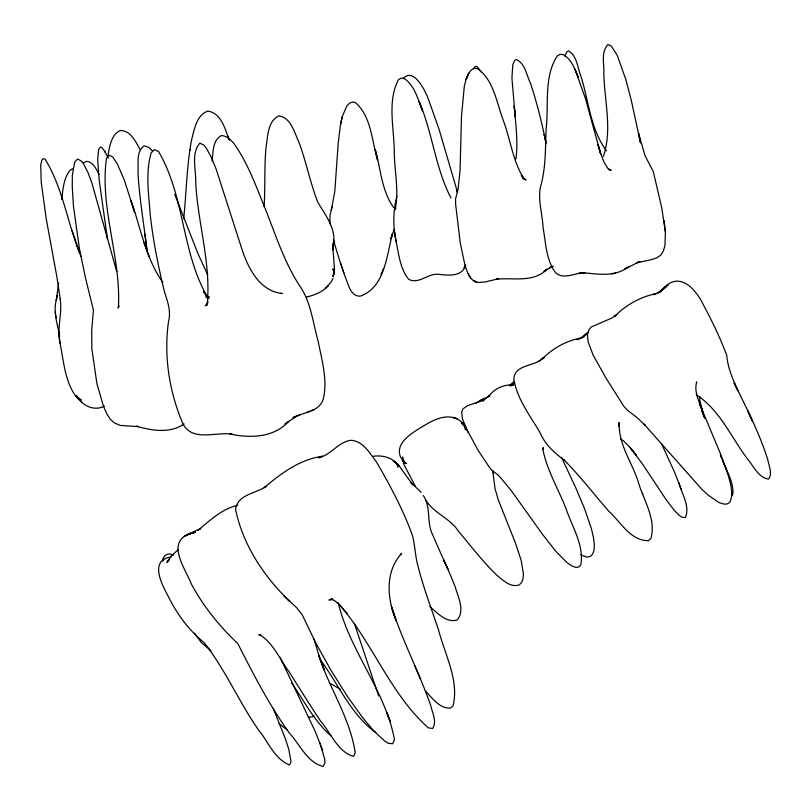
<?xml version="1.0" encoding="UTF-8"?>
<svg xmlns="http://www.w3.org/2000/svg" width="811" height="811" viewBox="0 0 811 811"><rect width="100%" height="100%" fill="white"/><g stroke="black" fill="none" stroke-linecap="round" stroke-linejoin="round"><path stroke-width="1.22" d="M334.487 268.978L333.057 276.348L334.487 268.978L332.713 246.209L332.581 249.93L332.997 244.101L332.642 247.821C337.974 230.05 325.464 215.767 317.496 201.594C310.157 182.222 306.183 161.764 298.965 142.341C294.505 132.933 291.108 117.423 278.761 115.932C267.387 121.326 267.843 136.826 266.018 147.521C264.204 167.259 265.309 187.118 264.112 206.876M80.512 399.691L77.744 398.748C65.012 383.471 63.836 362.01 60.075 343.225C56.608 328.506 62.508 313.766 60.176 298.975M699.852 396.498L699.741 400.137L703.766 416.013M58.666 283.049L56.304 300.313L57.196 295.437M61.666 199.547C63.015 189.571 63.491 178.379 70.05 170.209L72.919 168.708M183.712 218.646C186.398 192.319 186.723 165.708 191.629 139.644C194.397 129.517 196.394 115.192 207.768 111.097C221.352 112.861 225.205 129.628 229.361 140.333M212.056 161.105C213.313 152.488 212.35 139.989 221.545 135.538C229.047 136.147 233.781 143.081 237.542 148.849C249.007 166.61 256.215 186.662 264.204 206.126C275.456 233.943 284.326 263.301 301.327 288.341C311.171 304.084 313.066 323.234 318.054 340.813C321.703 359.942 327.979 379.953 323.194 399.417C318.895 412.12 303.162 412.272 292.943 417.624L300.161 414.837M515.938 158.986C518.28 141.367 515.573 123.607 514.204 106.018L515.198 116.49L511.923 78.089L512.775 64.839L514.519 60.703L516.141 59.467C525.041 63.035 526.43 75.078 530.303 82.712C536.953 102.652 541.961 123.11 546.138 143.699M189.855 150.44L189.967 149.508M393.568 207.494C381.525 190.595 380.734 168.698 375.189 149.315L377.551 159.879C371.702 140.739 371.377 116.551 355.421 102.571L352.359 102.085L349.419 103.291L346.702 106.17L342.181 116.885L340.438 124.985L338.177 143.517L334.811 191.467L331.273 210.211L332.084 206.998M163.052 558.972L162.737 560.989C162.555 556.093 168.07 552.098 172.459 554.754M107.924 155.854C109.667 146.832 110.894 135.062 120.119 130.51C130.52 130.267 135.66 141.692 140.039 149.447M332.804 246.108L333.554 241.536M396.914 196.313C393.041 210.769 392.848 226.604 396.113 241.648C398.9 254.431 400.097 268.786 408.632 279.268C418.658 284.843 428.299 272.841 438.741 274.311C448.392 275.355 461.895 277.169 465.575 265.288M340.438 124.985L342.181 116.885M56.577 298.823C52.806 311.252 57.54 324.015 59.588 336.342M331.405 209.725L330.036 215.199L329.935 221.494M118.933 305.838L118.396 307.521C121.244 257.645 99.571 208.234 106.454 158.358L109.15 155.306L111.239 156.128L112.881 157.192L117.271 163.771L124.255 179.92L134.677 212.512L130.956 200.439C140.759 227.942 145.676 258.374 162.839 282.461M394.247 229.29L390.831 238.738L392.453 233.903C386.685 255.495 384.779 287.601 360.246 296.157C353.657 296.623 350.048 290.257 348.243 284.864C342.516 270.063 337.69 254.918 333.412 239.63M603.323 156.503C612.477 129.932 604.459 101.274 603.85 73.923C604.337 64.485 600.677 51.934 608.007 44.544L611.2 45.953L617.151 55.199L625.717 79.123L631.293 100.28L640.518 142.949L638.652 133.521L644.887 155.347L653.311 171.618L661.685 207.575L665.405 231.916L664.959 245.449L663.317 251.187L660.833 255.1L656.707 257.918L651.284 259.682L636.453 262.845L639.899 261.487L624.308 269.11L629.214 266.718M381.109 274.686L383.542 268.39M564.801 56.304L566.696 52.076L568.278 50.85C577.199 55.442 577.554 68.256 581.011 76.599C588.827 101.385 590.53 129.517 606.476 150.805M117.94 308.099L118.781 306.031M473.452 68.55L475.55 66.249L477.446 66.887L481.379 72.199M333.017 278.244L331.202 281.893L325.86 287.895L328.475 285.381C322.91 291.889 314.607 295.123 306.487 297.049M396.001 208.265L395.048 209.877C399.184 191.244 394.582 171.689 394.247 152.823C394.399 128.837 386.857 101.862 398.444 79.66L401.232 78.109L404.385 78.586C414.908 85.925 417.969 99.591 422.561 110.843L419.023 101.213C432.537 132.416 435.274 168.059 451.007 198.046M696.385 382.498L696.74 381.93C693.517 392.169 699.903 402.408 702.752 411.998L699.406 403.412L721.02 455.093L728.4 475.976L730.67 484.41L731.735 491.294L731.634 496.585L730.184 501.664L727.872 503.773L724.537 504.199L719.104 502.648L708.104 495.105L701.414 488.83L644.137 424.265L645.282 425.41L636.432 417.107L627.359 410.173L623.72 406.129L606.121 378.321L593.115 355.066L588.198 342.049L587.346 334.578L589.019 329.519L591.432 326.894L611.879 318.044L616.776 314.729L614.556 316.523C625.93 304.845 640.305 296.927 656.251 293.562L653.423 294.677M543.106 448.544L542.346 449.608L543.441 447.54L542.823 449.01C546.766 470.076 558.353 488.901 566.017 508.74C572.059 526.714 584.376 545.327 580.777 564.922L578.79 567.001L575.861 567.386L572.059 566.048L566.838 562.459L555.697 551.176L542.63 534.49L511.082 490.381L498.907 475.733L491.628 470.076L489.226 467.014L478.257 450.561L465.919 427.873M731.796 495.673L732.891 494.132C733.773 481.977 726.605 470.938 722.408 459.969L725.875 467.876M464.733 426.272L463.111 424.123L461.307 423.17L464.733 426.272L465.889 428.664L465.342 429.789L464.733 426.272L463.111 424.123L465.889 428.664L466.406 428.107M403.28 78.728L404.699 76.964L407.963 75.352L411.582 75.707L415.455 78.028L419.469 82.327L423.545 88.612L427.569 96.864L439.045 129.263L457.536 192.319M660.529 291.93C677.327 268.917 695.128 287.165 703.938 305.95C712.514 321.926 720.513 338.542 726.757 355.421C727.771 367.93 732.911 379.518 738.02 390.821L734.056 382.782C746.384 407.73 759.187 432.648 767.682 459.239C768.696 465.453 772.853 473.34 768.595 479.088C758.356 477.76 753.531 465.919 747.387 458.803C731.056 437.088 719.712 409.788 696.223 394.714M313.999 715.414L312.813 716.731L308.464 717.218M618.722 423.666L619.391 422.926C617.87 444.083 632.61 463.01 638.51 482.768C643.822 500.509 656.413 519.466 650.878 538.504L648.577 540.623C630.867 541.292 620.344 521.635 608.716 511.082C593.682 494.011 579.895 475.824 563.817 459.705L564.669 460.526C554.572 452.883 545.104 444.722 540.014 432.567C529.978 415.516 516.972 398.87 513.809 378.879C514.833 363.926 535.148 366.785 543.471 357.844L538.129 361.594M167.147 561.861L169.023 559.894L167.046 562.53L171.202 556.052L178.248 549.645M400.381 554.704L401.597 553.426C384.576 571.968 387.202 599.532 396.356 621.145L391.328 606.324C402.185 640.295 419.003 671.974 430.753 705.6C432.304 712.788 437.139 721.537 432.699 728.481L428.35 727.862C389.99 693.719 372.533 642.261 338.886 604.053L347.584 614.049L346.084 612.295M660.276 291.737L668.254 284.752L660.975 291.281L666.541 286.05L658.106 292.589L653.605 294.565M660.195 291.818L665.121 287.216L658.056 293.116M582.724 337.64L587.164 333.503L580.25 338.663L583.808 336.22M513.586 381.9L509.42 385.691M588.654 332.013L585.086 335.075L588.36 332.317M475.824 403.402L481.085 399.732L489.956 396.123M580.504 338.511L588.401 332.165M510.889 385.823L514.022 383.735L511.295 385.478M296.806 416.144L284.985 424.001L288.645 421.325C273.702 437.97 250.244 438.214 229.979 434.067L232.189 434.179C215.584 431.513 191.315 442.624 182.384 422.582C169.185 390.963 163.66 355.542 168.526 321.501C171.344 311.15 167.401 300.952 164.288 291.2C158.186 266.079 153.157 240.664 150.248 214.966C148.808 194.468 145.301 173.017 151.14 152.894L154.404 149.619L158.5 151.515C184.979 196.1 181.411 252.941 207.788 297.495L203.429 291.301L208.822 298.793M544.556 357.621L541.576 359.385C552.413 348.74 565.591 340.823 580.686 338.136L577.888 339.241M184.097 423.991C169.803 433.713 152.062 430.742 136.572 426.191L138.438 426.616L120.292 425.44L114.412 422.916L110.448 419.51L107.011 414.168L103.402 406.037L96.914 383.704L91.846 348.659L91.684 330.847L93.417 310.137L85.449 277.707L79.458 248.774L73.487 206.653L72.25 186.571L72.341 175.318L74.703 162.068L77.532 159.078L81.222 160.913L83.675 164.075L87.923 172.398L91.876 183.002L116.754 271.553M206.937 304.774L205.173 305.737L207.484 304.287L206.136 305.646L207.91 301.834L207.281 303.801C210.992 263.362 197.914 223.37 195.735 183.022C196.232 170.29 190.747 153.715 199.83 143.131L203.926 145.098L206.653 148.748L211.57 157.831L216.243 169.377L242.479 250.934C248.865 269.556 260.392 291.362 282.299 293.501L280.545 293.359M83.574 162.788L86.189 161.359C93.153 161.501 96.266 169.235 99.013 174.446M627.724 267.448C614.312 277.18 597.525 274.108 582.278 272.628L584.883 272.81L578.76 273.449L581.406 272.952C573.154 274.067 562.712 279.41 555.535 272.648C545.996 259.844 545.833 242.773 543.076 227.627C542.458 214.205 537.825 200.479 540.4 187.118C546.107 167.887 545.215 147.521 546.219 127.702C548.915 104.051 543.593 76.477 557.471 55.706L560.401 54.225L563.564 54.753C571.633 59.608 574.837 69.097 578.304 77.329L574.806 68.925M331.851 598.741L329.002 599.978L332.905 599.299L330.29 599.582L331.527 599.319L335.257 601.113L340.539 605.908M511.406 385.57L513.464 384.607L509.977 385.63L513.14 384.931C503.317 384.434 494.335 388.702 488.435 396.599L489.56 395.545L482.646 400.999L483.853 400.168L467.44 405.743L462.888 408.967L461.733 411.623L462.432 418.8L468.038 432.435M186.459 535.159C167.147 545.002 186.56 570.802 191.274 583.849C203.348 606.304 219.305 626.204 237.816 643.569C253.377 674.387 269.353 705.205 289.578 733.326C299.766 744.346 307.531 762.979 323.285 766.415L324.937 762.867L324.643 758.812L319.838 742.724M187.605 534.621L193.555 532.33L184.158 536.213L190.484 533.354L195.319 532.209L187.605 534.621L190.889 533.567M576.956 339.606L582.045 337.437M306.994 412.323L313.786 409.626M104.315 406.179C93.437 411.755 81.698 405.105 76.092 395.433L79.914 399.529L76.944 397.045L80.968 399.853M170.918 557.045C149.336 560.269 161.45 583.646 167.796 595.426C176.605 613.532 188.578 630.025 204.23 642.738C225.367 669.643 238.829 701.647 258.334 729.707C267.985 741.345 274.665 759.289 289.527 764.966L291.048 761.782L288.757 749.192L285.381 738.851L273.226 708.378M237.724 505.314C221.92 508.842 210.231 520.236 198.178 530.161L200.773 528.508L186.895 534.794L195.187 532.259M552.879 266.596L549.493 267.681L552.99 266.221L544.019 271.31L547.273 268.999C533.486 283.171 513.535 277.372 496.291 279.197L498.329 278.761L485.201 281.964L478.125 282.481L473.634 280.87L470.775 278.173L467.876 273.226L465.119 265.826L460.334 243.371L455.66 204.595L455.518 199.05L458.144 188.892L460.07 170.138L461.5 116.125L464.318 86.29L466.092 79.346L468.799 73.132L471.475 69.766L474.476 68.286L477.75 68.722C494.294 80.735 496.687 103.838 503.773 121.65C510.606 140.638 513.099 161.713 524.048 178.947L521.341 175.135L523.703 178.329L526.116 179.971L522.375 177.822L524.829 179.17M612.183 273.966L615.721 272.881M191.984 533.212L195.319 532.209M258.77 634.983L260.757 634.577M206.258 296.917L208.356 296.684M373.08 456.319C380.511 455.194 388.581 456.593 394.572 461.347M206.014 296.968L208.539 296.948L206.095 296.938M399.022 465.767L393.183 460.942L396.914 463.862L398.313 466.092L397.907 467.116L397.005 463.598L395.058 461.844L398.313 466.092L397.005 463.598L399.022 465.767L412.819 484.856L410.63 482.2L421.132 492.287M608.889 169.631L611.18 170.31L608.27 168.921L608.99 169.611C602.816 162.656 600.941 153.147 597.96 144.601L600.687 154.12L585.522 98.749L575.526 70.658M79.397 399.225L78.768 398.961L80.684 399.651M78.768 398.961L80.755 399.762M259.206 634.466C273.135 642.464 279.623 659.181 288.98 671.65C299.543 688.336 309.954 705.114 320.903 721.537C330.898 732.992 337.883 752.111 353.576 756.399L355.218 752.77C350.149 718.232 329.347 688.235 318.703 655.318L324.481 670.454L318.966 655.714L313.989 638.886M340.326 689.32L330.716 683.632M172.277 554.704L173.301 555.231M580.757 554.896L586.89 557.076L590.215 556.458L592.618 554.187L594.017 550.304L594.351 544.85L593.388 537.034L591.412 528.711L584.701 509.044L575.648 487.533L561.557 457.455M375.645 732.384C350.818 714.379 338.471 684.291 320.669 660.164M620.577 438.994L623.497 440.89L629.904 447.348L636.483 455.427L629.944 447.236L642.809 464.5L666.013 499.475L674.407 510.524L679.375 515.522L682.142 517.266L685.305 517.631C690.384 506.399 681.554 493.412 678.736 482.494M287.53 730.184L279.055 723.594M330.979 735.901C314.333 721.253 304.095 700.866 291.605 682.852M463.365 423.291L457.09 418.729L453.014 417.452L457.009 418.74C443.475 413.022 429.8 422.065 418.669 428.928C409.139 434.98 394.673 444.458 400.867 457.799M210.982 650.625L201.432 642.697L194.64 633.33M283.901 596.065L289.699 601.265C263.869 576.682 242.783 544.607 235.575 509.409C237.39 494.284 256.002 493.615 266.19 486.377L264.193 487.675C281.305 473.188 299.725 459.472 322.596 456.218L318.51 457.779C331.05 455.164 338.217 441.802 350.92 440.292C363.186 440.981 369.928 453.471 376.568 462.138C390.03 485.414 402.986 509.369 412.16 534.652C415.141 544.668 414.999 555.373 417.858 565.49C423.301 587.438 431.381 608.595 438.579 630.005C444.773 654.457 459.229 680.003 453.146 705.671L450.673 708.013C439.603 709.088 432.385 697.855 425.41 691.053M287.723 599.511L296.522 607.561L302.25 614.839L315.803 643.062L331.192 670.707L347.787 696.994L362.172 716.995L373.577 730.711L384.728 741.041L388.114 743.281L392.636 743.758L394.501 739.855C385.6 690.79 349.592 650.949 338.197 602.563M429.891 606.628C437.291 612.883 446.344 623.162 457.069 619.999C465.311 610.764 458.053 597.028 455.204 586.951C448.584 569.515 440.16 552.849 433.084 535.605C426.008 522.943 431.665 507.605 423.241 495.46M152.184 150.664L148.92 147.46L144.186 145.787C135.761 151.515 138.722 163.974 137.982 172.682C139.441 198.766 144.003 224.546 146.984 250.467M425.795 500.194C433.997 513.464 450.247 518.148 458.641 531.489C471.019 546.158 482.657 561.536 496.525 574.867C502.698 579.966 510.494 588.016 519.263 584.883L521.574 582.572L522.983 578.912L523.419 573.945L521.159 560.31L515.441 543.025L498.289 499.9L495.014 488.577L492.814 471.292M79.174 398.606L81.617 401.881M104.66 151.282L108.299 158.165M105.511 152.468L102.247 147.937L100.331 147.034L98.587 149.782L97.644 159.99L99.297 181.025L107.488 239.164M415.283 486.164L403.28 463.324M465.038 425.887L465.95 427.367M467.876 273.226L470.775 278.173M207.788 274.939L197.904 253.569L174.74 194.316M661.827 444.357L674.64 472.347L681.362 489.438M747.772 410.883L752.628 421.507L747.833 411.055M720.34 455.366L721.891 458.813M457.374 191.731L456.39 189.541L457.586 192.471M280.13 657.346L315.297 731.674L322.545 750.063M420.402 678.959L414.847 665.912M642.586 493.281L642.819 493.879M143.882 242.266L149.325 257.026M81.039 256.57C67.658 224.87 63.42 188.933 45.234 159.453L43.247 158.55L41.827 160.142L40.702 165.262L41.26 182.495L46.217 218.656L57.023 277.697L60.186 299.016M79.701 253.144L72.037 230.273M77.004 245.348L79.752 253.275M704.556 418.344L701.87 410.528L702.975 413.843M340.508 263.119L343.884 272.962M354.478 623.781L378.646 695.99M228.834 138.732L228.033 136.329L229.087 139.512M493.362 473.198L492.571 470.431M545.813 141.144L544.201 134.403L545.408 140.202M58.504 331.111L59.679 336.575M394.785 232.666L396.113 241.648M55.229 311.86L56.06 317.821M330.077 222.559L330.361 224.698M58.939 334.477L60.075 343.225M144.916 234.044L146.832 249.382M665.405 231.916L664.006 220.44M402.226 458.327L402.286 460.689L406.443 463.659L402.205 459.604L403.462 461.875L402.641 456.917L402.226 458.327L404.831 462.969L402.226 458.327M334.02 271.898L333.919 274.493L333.625 269.424L332.622 268.978L334.304 271.928L334.173 269.455L333.625 269.424L334.02 271.898M619.209 422.744L618.651 426.059L619.209 422.744M466.518 78.373L466.092 79.346L468.799 73.132L466.518 78.373M465.555 265.238L464.105 267.995L465.615 265.278M209.126 297.039L206.937 296.998L209.126 297.039M474.82 281.346L474.182 281.032L476.25 282.056L474.82 281.346M447.844 569.119L443.698 559.925L447.784 569.069M387.78 715.099L386.543 712.058L390.415 721.658L387.78 715.099"/></g></svg>
